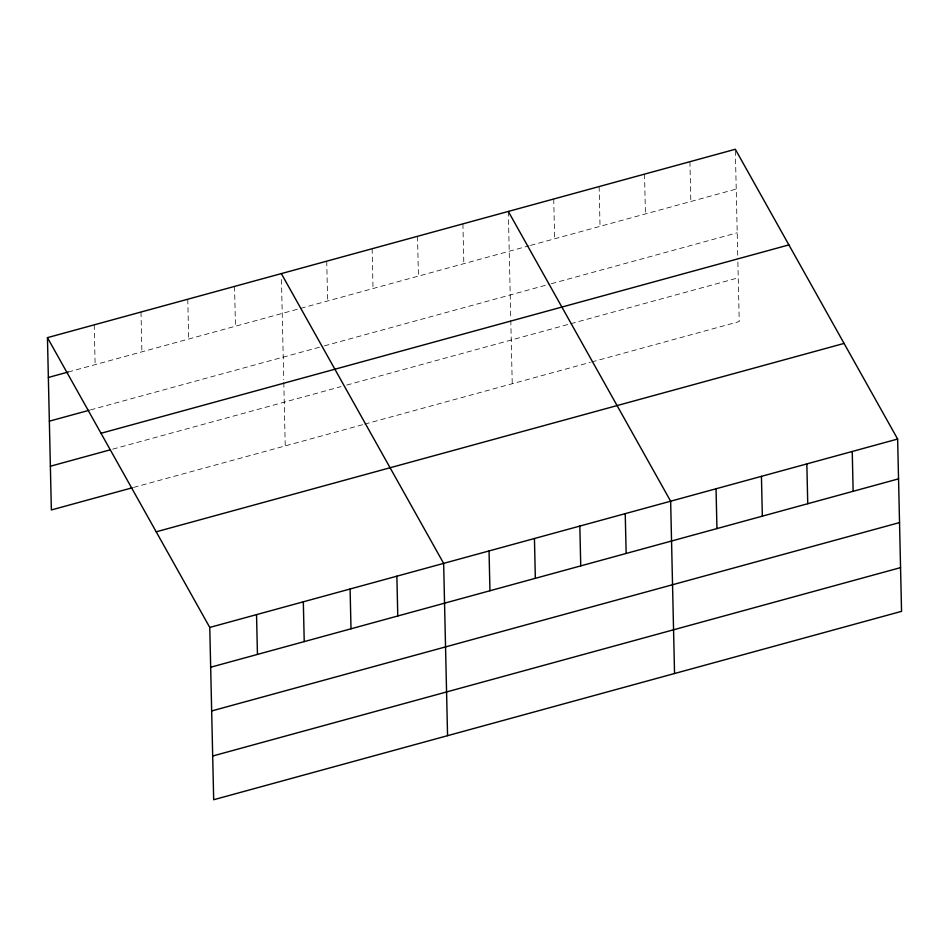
<?xml version="1.0" encoding="UTF-8"?>
<svg xmlns="http://www.w3.org/2000/svg" width="949" height="949" viewBox="0 0 949 949"><rect width="100%" height="100%" fill="white"/><g stroke="black" fill="none" stroke-linecap="round" stroke-linejoin="round"><path stroke-width="0.71" stroke-dasharray="4.75 3.56" d="M68.198 372.02L529.091 245.803M530.503 245.411L736.222 189.076M90.452 409.921L322.945 346.255M324.368 345.863L549.946 284.083M551.357 283.704L737.219 232.802M112.729 449.15L340.999 386.634M346.67 385.08L569.412 324.084M570.823 323.692L738.239 277.843M133.572 487.442L363.265 424.535M364.689 424.144L590.266 362.364M591.678 361.972L739.235 321.569L737.788 258.14M735.356 150.749L737.729 255.328M689.923 161.71L690.825 201.508M644.525 174.142L645.427 213.94M599.127 186.573L600.029 226.372M553.73 199.005L554.631 238.804M508.32 211.437L510.728 317.488M510.799 320.299L512.235 383.74M462.922 223.869L463.824 263.68M417.524 236.301L418.426 276.112M372.127 248.733L373.028 288.543M326.729 261.165L327.63 300.975M281.462 279.504L283.727 379.659M283.798 382.471L285.234 445.9M234.545 286.408L235.459 326.219M187.772 299.22L188.685 339.03M140.998 312.031L141.899 351.842M94.224 324.843L95.125 364.653"/><path stroke-width="1.42" d="M47.45 337.654L735.321 149.266L897.635 439.043L901.55 611.346L213.679 799.734L209.765 627.431L47.45 337.654L51.365 509.957L132.148 487.822M48.352 377.465L68.198 372.02M49.348 421.178L89.028 410.312M101.009 433.278L788.892 244.901M50.368 466.232L109.894 449.921M156.205 531.808L844.076 343.419M209.765 627.431L897.635 439.043M210.666 667.23L898.549 478.854M211.663 710.955L899.533 522.579M212.683 756.009L900.554 567.621M508.32 211.437L670.646 501.214L674.549 673.517M281.331 273.609L443.646 563.386L447.56 735.677M852.238 451.487L853.139 491.285M806.84 463.919L807.741 503.717M761.442 476.351L762.344 516.149M716.044 488.782L716.946 528.581M625.237 513.646L626.15 553.457M579.839 526.078L580.741 565.889M534.441 538.51L535.343 578.321M489.043 550.942L489.945 590.753M396.872 576.185L397.773 615.996M350.098 588.997L351 628.807M303.324 601.808L304.226 641.619M256.538 614.62L257.452 654.43"/></g></svg>
